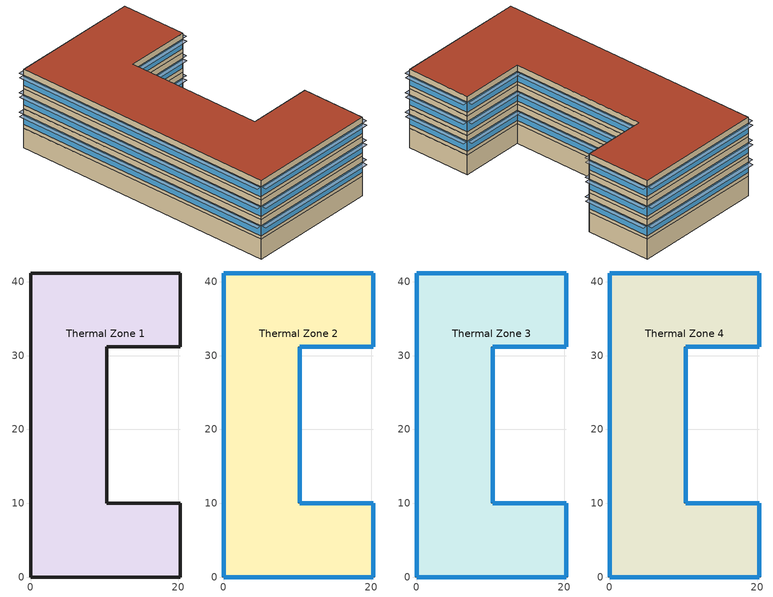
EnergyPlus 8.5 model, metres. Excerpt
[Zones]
Thermal Zone 1
 floor ground (ExtSlabCarpet 4in ClimateZone 1-8): 20.3,41.18 20.3,31.18 10.3,31.18 10.3,10 20.3,10 20.3,0 0,0 0,41.18 z0
 wall outside (WALL 3): 10.3,10 10.3,31.18 20.3,31.18 20.3,41.18 0,41.18 0,0 20.3,0 20.3,10 10.3,10 z0:3.05
Thermal Zone 2
 floor to Thermal Zone 1 (Interior Floor): 20.3,41.18 20.3,31.18 10.3,31.18 10.3,10 20.3,10 20.3,0 0,0 0,41.18 z3.05
 wall outside (WALL 3): 10.3,10 10.3,31.18 20.3,31.18 20.3,41.18 0,41.18 0,0 20.3,0 20.3,10 10.3,10 z3.05:6.1
 window (ASHRAE 189.1-2009 ExtWindow ClimateZone 1): 10.3,10.03 10.3,31.15 / 20.27,10 10.33,10 / 20.3,0.03 20.3,9.97 / 0.03,0 20.27,0 / 20.27,41.18 0.03,41.18 / 20.3,31.21 20.3,41.15 / 10.33,31.18 20.27,31.18 z3.65:5.18; 0,41.15 0,0.03 z3.65:5.17
Thermal Zone 3
 floor to Thermal Zone 2 (Interior Floor): 20.3,41.18 20.3,31.18 10.3,31.18 10.3,10 20.3,10 20.3,0 0,0 0,41.18 z6.1
 wall outside (WALL 3): 10.3,10 10.3,31.18 20.3,31.18 20.3,41.18 0,41.18 0,0 20.3,0 20.3,10 10.3,10 z6.1:9.14
 window (ASHRAE 189.1-2009 ExtWindow ClimateZone 1): 10.3,10.03 10.3,31.15 / 0.03,0 20.27,0 / 0,41.15 0,0.03 / 20.27,41.18 0.03,41.18 z6.7:8.22; 20.27,10 10.33,10 / 20.3,0.03 20.3,9.97 / 20.3,31.21 20.3,41.15 / 10.33,31.18 20.27,31.18 z6.7:8.23
Thermal Zone 4
 floor to Thermal Zone 3 (Interior Floor): 20.3,41.18 20.3,31.18 10.3,31.18 10.3,10 20.3,10 20.3,0 0,0 0,41.18 z9.14
 wall outside (WALL 3): 10.3,10 10.3,31.18 20.3,31.18 20.3,41.18 0,41.18 0,0 20.3,0 20.3,10 10.3,10 z9.14:12.19
 window (ASHRAE 189.1-2009 ExtWindow ClimateZone 1): 10.3,10.03 10.3,31.15 / 0.03,0 20.27,0 / 0,41.15 0,0.03 / 20.27,41.18 0.03,41.18 z9.74:11.27; 20.27,10 10.33,10 / 20.3,0.03 20.3,9.97 / 20.3,31.21 20.3,41.15 / 10.33,31.18 20.27,31.18 z9.74:11.28
 roof outside (ASHRAE 189.1-2009 ExtRoof IEAD ClimateZone 1): 20.3,0 20.3,10 10.3,10 10.3,31.18 20.3,31.18 20.3,41.18 0,41.18 0,0 z12.19
shading: 11.06,10.03 11.06,31.15 10.3,31.15 10.3,10.03 z5.18; 20.27,-0.76 20.27,0 0.03,0 0.03,-0.76 z5.18; 21.07,31.21 21.07,41.15 20.3,41.15 20.3,31.21 z5.18; 21.07,0.03 21.07,9.97 20.3,9.97 20.3,0.03 z5.18; 20.27,41.18 20.27,41.94 0.03,41.94 0.03,41.18 z5.18; 0,0.03 0,41.15 -0.76,41.15 -0.76,0.03 z5.17; 20.27,30.41 20.27,31.18 10.33,31.18 10.33,30.41 z5.18; 20.27,10 20.27,10.77 10.33,10.77 10.33,10 z5.18; 0,0.03 0,41.15 -0.76,41.15 -0.76,0.03 z8.22; 20.27,30.41 20.27,31.18 10.33,31.18 10.33,30.41 z8.23; 21.07,0.03 21.07,9.97 20.3,9.97 20.3,0.03 z8.23; 20.27,-0.76 20.27,0 0.03,0 0.03,-0.76 z8.22; 21.07,31.21 21.07,41.15 20.3,41.15 20.3,31.21 z8.23; 20.27,10 20.27,10.77 10.33,10.77 10.33,10 z8.23; 20.27,41.18 20.27,41.94 0.03,41.94 0.03,41.18 z8.22; 11.06,10.03 11.06,31.15 10.3,31.15 10.3,10.03 z8.22; 0,0.03 0,41.15 -0.76,41.15 -0.76,0.03 z11.27; 11.06,10.03 11.06,31.15 10.3,31.15 10.3,10.03 z11.27; 20.27,41.18 20.27,41.94 0.03,41.94 0.03,41.18 z11.27; 20.27,-0.76 20.27,0 0.03,0 0.03,-0.76 z11.27; 20.27,10 20.27,10.77 10.33,10.77 10.33,10 z11.28; 21.07,31.21 21.07,41.15 20.3,41.15 20.3,31.21 z11.28; 20.27,30.41 20.27,31.18 10.33,31.18 10.33,30.41 z11.28; 21.07,0.03 21.07,9.97 20.3,9.97 20.3,0.03 z11.28
[Building]
Building 1
[Site:Location]
COPENHAGEN: Latitude {deg}=55.63; Longitude {deg}=12.67; Time Zone {hr}=1; Elevation {m}=5
[SizingPeriod:DesignDay] Day of Month=21; Dry-Bulb Temperature Range Modifier Type=DefaultMultipliers; Rain Indicator=No; Snow Indicator=No; Daylight Saving Time Indicator=No
Name | Month | Day Type | Maximum Dry-Bulb Temperature {C} | Daily Dry-Bulb Temperature Range {deltaC} | Humidity Condition Type | Wetbulb or DewPoint at Maximum Dry-Bulb {C} | Barometric Pressure {Pa} | Wind Speed {m/s} | Wind Direction {deg} | Solar Model Indicator | ASHRAE Clear Sky Optical Depth for Beam Irradiance (taub) | ASHRAE Clear Sky Optical Depth for Diffuse Irradiance (taud) | Enthalpy at Maximum Dry-Bulb {J/kg} | Sky Clearness
COPENHAGEN Ann Clg .4% Condns DB=>MWB | 7 | SummerDesignDay | 25.5 | 8 | Wetbulb | 17.9 | 101265 | 4.6 | 160 | ASHRAETau | 0.447 | 1.986
COPENHAGEN Ann Clg .4% Condns DP=>MDB | 7 | SummerDesignDay | 20.8 | 8 | Dewpoint | 17.9 | 101265 | 4.6 | 160 | ASHRAETau | 0.447 | 1.986
COPENHAGEN Ann Clg .4% Condns Enth=>MDB | 7 | SummerDesignDay | 23.1 | 8 | Enthalpy |  | 101265 | 4.6 | 160 | ASHRAETau | 0.447 | 1.986 | 54800
COPENHAGEN Ann Clg .4% Condns WB=>MDB | 7 | SummerDesignDay | 23.4 | 8 | Wetbulb | 19.3 | 101265 | 4.6 | 160 | ASHRAETau | 0.447 | 1.986
COPENHAGEN Ann Htg 99.6% Condns DB | 2 | WinterDesignDay | -9.2 | 0 | Wetbulb | -9.2 | 101265 | 4.8 | 50 | ASHRAEClearSky |  |  |  | 0
COPENHAGEN Ann Htg Wind 99.6% Condns WS=>MCDB | 2 | WinterDesignDay | 4.1 | 0 | Wetbulb | 4.1 | 101265 | 14.7 | 50 | ASHRAEClearSky |  |  |  | 0
COPENHAGEN Ann Hum_n 99.6% Condns DP=>MCDB | 2 | WinterDesignDay | -7.6 | 0 | Dewpoint | -12 | 101265 | 4.8 | 50 | ASHRAEClearSky |  |  |  | 0
Mumbai Ann Clg .4% Condns DB=>MWB | 5 | SummerDesignDay | 35.8 | 5.6 | Wetbulb | 23 | 101193 | 3.3 | 320 | ASHRAETau | 0.688 | 1.535
Mumbai Ann Clg .4% Condns DP=>MDB | 5 | SummerDesignDay | 29.9 | 5.6 | Dewpoint | 26.8 | 101193 | 3.3 | 320 | ASHRAETau | 0.688 | 1.535
Mumbai Ann Clg .4% Condns Enth=>MDB | 5 | SummerDesignDay | 31.7 | 5.6 | Enthalpy |  | 101193 | 3.3 | 320 | ASHRAETau | 0.688 | 1.535 | 88800
Mumbai Ann Clg .4% Condns WB=>MDB | 5 | SummerDesignDay | 31.4 | 5.6 | Wetbulb | 27.7 | 101193 | 3.3 | 320 | ASHRAETau | 0.688 | 1.535
Mumbai Ann Htg 99.6% Condns DB | 1 | WinterDesignDay | 16.5 | 0 | Wetbulb | 16.5 | 101193 | 0.3 | 90 | ASHRAEClearSky |  |  |  | 0
Mumbai Ann Htg Wind 99.6% Condns WS=>MCDB | 1 | WinterDesignDay | 26.2 | 0 | Wetbulb | 26.2 | 101193 | 6.1 | 90 | ASHRAEClearSky |  |  |  | 0
Mumbai Ann Hum_n 99.6% Condns DP=>MCDB | 1 | WinterDesignDay | 25.9 | 0 | Dewpoint | 6 | 101193 | 0.3 | 90 | ASHRAEClearSky |  |  |  | 0
Piacenza Ann Clg .4% Condns DB=>MWB | 8 | SummerDesignDay | 33.1 | 11.9 | Wetbulb | 22.7 | 99726 | 2.3 | 90 | ASHRAETau | 0.48 | 1.935
Piacenza Ann Clg .4% Condns DP=>MDB | 8 | SummerDesignDay | 27.4 | 11.9 | Dewpoint | 23 | 99726 | 2.3 | 90 | ASHRAETau | 0.48 | 1.935
Piacenza Ann Clg .4% Condns Enth=>MDB | 8 | SummerDesignDay | 30.3 | 11.9 | Enthalpy |  | 99726 | 2.3 | 90 | ASHRAETau | 0.48 | 1.935 | 74900
Piacenza Ann Clg .4% Condns WB=>MDB | 8 | SummerDesignDay | 30.1 | 11.9 | Wetbulb | 24.6 | 99726 | 2.3 | 90 | ASHRAETau | 0.48 | 1.935
Piacenza Ann Htg 99.6% Condns DB | 1 | WinterDesignDay | -6.1 | 0 | Wetbulb | -6.1 | 99726 | 2 | 250 | ASHRAEClearSky |  |  |  | 0
Piacenza Ann Htg Wind 99.6% Condns WS=>MCDB | 1 | WinterDesignDay | 5.8 | 0 | Wetbulb | 5.8 | 99726 | 8.9 | 250 | ASHRAEClearSky |  |  |  | 0
Piacenza Ann Hum_n 99.6% Condns DP=>MCDB | 1 | WinterDesignDay | 3.5 | 0 | Dewpoint | -11.3 | 99726 | 2 | 250 | ASHRAEClearSky |  |  |  | 0
[Material] Thermal Absorptance=0.9
Name | Roughness | Thickness {m} | Conductivity {W/m-K} | Density {kg/m3} | Specific Heat {J/kg-K} | Solar Absorptance | Visible Absorptance
1/2IN Gypsum | Smooth | 0.0127 | 0.16 | 784.9 | 830 | 0.4 | 0.4
Cavity insulation | MediumSmooth | 0.0337 | 0.0432 | 40 | 1300 | 0.5 | 0.5
F16 Acoustic tile | MediumSmooth | 0.0191 | 0.06 | 368 | 590 | 0.3 | 0.3
G05 25mm wood | MediumSmooth | 0.0254 | 0.15 | 608 | 1630 | 0.5 | 0.5
M11 100mm lightweight concrete | MediumRough | 0.1016 | 0.53 | 1280 | 840 | 0.5 | 0.5
MAT-CC05 4 HW CONCRETE | Rough | 0.1016 | 1.311 | 2240 | 836.8 | 0.85 | 0.85
Metal Decking | MediumSmooth | 0.0015 | 45.006 | 7680 | 418.4 | 0.6 | 0.6
Rigid insulation | MediumRough | 0.0254 | 2 | 100 | 1630 | 0.5 | 0.5
Roof Insulation [18] | MediumRough | 0.1693 | 0.049 | 265 | 836.8 | 0.7 | 0.7
Roof Membrane | VeryRough | 0.0095 | 0.16 | 1121.29 | 1460 | 0.7 | 0.7
[Material:AirGap]
F05 Ceiling air space resistance: Thermal Resistance {m2-K/W}=0.18
[Material:NoMass]
CP02 CARPET PAD: Roughness=Smooth; Thermal Resistance {m2-K/W}=0.1; Thermal Absorptance=0.9; Solar Absorptance=0.8; Visible Absorptance=0.8
[WindowMaterial:Glazing]
Theoretical Glass [167]: Optical Data Type=SpectralAverage; Thickness {m}=0.003; Solar Transmittance at Normal Incidence=0.2374; Front Side Solar Reflectance at Normal Incidence=0.7126; Back Side Solar Reflectance at Normal Incidence=0; Visible Transmittance at Normal Incidence=0.2512; Front Side Visible Reflectance at Normal Incidence=0.6988; Back Side Visible Reflectance at Normal Incidence=0; Infrared Transmittance at Normal Incidence=0; Front Side Infrared Hemispherical Emissivity=0.985; Back Side Infrared Hemispherical Emissivity=0.985; Conductivity {W/m-K}=2.1073; Dirt Correction Factor for Solar and Visible Transmittance=1; Solar Diffusing=No
[Construction]
ASHRAE 189.1-2009 ExtRoof IEAD ClimateZone 1: Roof Membrane, Roof Insulation [18], Metal Decking
ASHRAE 189.1-2009 ExtWindow ClimateZone 1: Theoretical Glass [167]
ExtSlabCarpet 4in ClimateZone 1-8: MAT-CC05 4 HW CONCRETE, CP02 CARPET PAD
Interior Floor: F16 Acoustic tile, F05 Ceiling air space resistance, M11 100mm lightweight concrete
WALL 3: G05 25mm wood, Rigid insulation, Cavity insulation, 1/2IN Gypsum
[Zone]
Thermal Zone 1; Thermal Zone 2; Thermal Zone 3; Thermal Zone 4
[ZoneControl:Thermostat] Control Object Type 1=ThermostatSetpoint:DualSetpoint
Name | Zone or ZoneList | Control Type Schedule | Control Name 1
Thermal Zone 1 Thermostat | Thermal Zone 1 | Thermal Zone 1 Thermostat Schedule | Thermal Zone 1 Thermostat
Thermal Zone 2 Thermostat | Thermal Zone 2 | Thermal Zone 2 Thermostat Schedule | Thermal Zone 2 Thermostat
Thermal Zone 3 Thermostat | Thermal Zone 3 | Thermal Zone 3 Thermostat Schedule | Thermal Zone 3 Thermostat
Thermal Zone 4 Thermostat | Thermal Zone 4 | Thermal Zone 4 Thermostat Schedule | Thermal Zone 4 Thermostat
[ThermostatSetpoint:DualSetpoint] Heating Setpoint Temperature Schedule=Medium Office HtgSetp; Cooling Setpoint Temperature Schedule=Medium Office ClgSetp
Thermal Zone 1 Thermostat; Thermal Zone 2 Thermostat; Thermal Zone 3 Thermostat; Thermal Zone 4 Thermostat
[Sizing:Zone] Zone Cooling Design Supply Air Temperature Input Method=SupplyAirTemperature; Zone Cooling Design Supply Air Temperature {C}=14; Zone Cooling Design Supply Air Temperature Difference {deltaC}=11.11; Zone Heating Design Supply Air Temperature Input Method=SupplyAirTemperature; Zone Heating Design Supply Air Temperature {C}=40; Zone Heating Design Supply Air Temperature Difference {deltaC}=11.11; Zone Cooling Design Supply Air Humidity Ratio {kgWater/kgDryAir}=0.0085; Zone Heating Design Supply Air Humidity Ratio {kgWater/kgDryAir}=0.008; Design Specification Outdoor Air Object=189.1-2009 - Office - OpenOffice - CZ1-3 Ventilation; Cooling Design Air Flow Method=DesignDay; Cooling Design Air Flow Rate {m3/s}=0; Cooling Minimum Air Flow per Zone Floor Area {m3/s-m2}=0.000762; Cooling Minimum Air Flow {m3/s}=0; Cooling Minimum Air Flow Fraction=0; Heating Design Air Flow Method=DesignDay; Heating Design Air Flow Rate {m3/s}=0; Heating Maximum Air Flow per Zone Floor Area {m3/s-m2}=0.002032; Heating Maximum Air Flow {m3/s}=0.141576; Heating Maximum Air Flow Fraction=0.3; Account for Dedicated Outdoor Air System=No
Name | Design Specification Zone Air Distribution Object
Thermal Zone 1 | Thermal Zone 1 Design Spec Zone Air Dist
Thermal Zone 2 | Thermal Zone 2 Design Spec Zone Air Dist
Thermal Zone 3 | Thermal Zone 3 Design Spec Zone Air Dist
Thermal Zone 4 | Thermal Zone 4 Design Spec Zone Air Dist
[DesignSpecification:ZoneAirDistribution] Zone Air Distribution Effectiveness in Cooling Mode=1; Zone Air Distribution Effectiveness in Heating Mode=1
Thermal Zone 1 Design Spec Zone Air Dist; Thermal Zone 2 Design Spec Zone Air Dist; Thermal Zone 3 Design Spec Zone Air Dist; Thermal Zone 4 Design Spec Zone Air Dist
[DesignSpecification:OutdoorAir]
189.1-2009 - Office - OpenOffice - CZ1-3 Ventilation: Outdoor Air Method=Sum; Outdoor Air Flow per Person {m3/s-person}=0.00943895; Outdoor Air Flow per Zone Floor Area {m3/s-m2}=0; Outdoor Air Flow per Zone {m3/s}=0; Outdoor Air Flow Air Changes per Hour {1/hr}=0
[ZoneVentilation:DesignFlowRate] Schedule=Office Work Occ; Design Flow Rate Calculation Method=Flow/Person; Flow Rate per Person {m3/s-person}=0.00943895
Name | Zone or ZoneList
Thermal Zone 1 Ventilation per Person | Thermal Zone 1
Thermal Zone 2 Ventilation per Person | Thermal Zone 2
Thermal Zone 3 Ventilation per Person | Thermal Zone 3
Thermal Zone 4 Ventilation per Person | Thermal Zone 4
[Zone equipment]
Thermal Zone 1: Thermal Zone 1 Ideal Loads Air System
Thermal Zone 2: Thermal Zone 2 Ideal Loads Air System
Thermal Zone 3: Thermal Zone 3 Ideal Loads Air System
Thermal Zone 4: Thermal Zone 4 Ideal Loads Air System
[ZoneHVAC:IdealLoadsAirSystem] Maximum Heating Supply Air Temperature {C}=50; Minimum Cooling Supply Air Temperature {C}=13; Maximum Heating Supply Air Humidity Ratio {kgWater/kgDryAir}=0.0156; Minimum Cooling Supply Air Humidity Ratio {kgWater/kgDryAir}=0.0077; Heating Limit=NoLimit; Cooling Limit=NoLimit; Dehumidification Control Type=ConstantSensibleHeatRatio; Cooling Sensible Heat Ratio=0.7; Humidification Control Type=None; Demand Controlled Ventilation Type=None; Outdoor Air Economizer Type=NoEconomizer; Heat Recovery Type=None; Sensible Heat Recovery Effectiveness=0.7; Latent Heat Recovery Effectiveness=0.65
Thermal Zone 1 Ideal Loads Air System; Thermal Zone 2 Ideal Loads Air System; Thermal Zone 3 Ideal Loads Air System; Thermal Zone 4 Ideal Loads Air System
[Schedule:Compact]
Thermal Zone 1 Thermostat Schedule; Thermal Zone 2 Thermostat Schedule; Thermal Zone 3 Thermostat Schedule; Thermal Zone 4 Thermostat Schedule: Through: 12/31, For: AllDays, Until: 24:00, 4
[Schedule:Day:Interval]
Medium Office HtgSetp Rule 1 Day Schedule; Medium Office HtgSetp Summer Design Day: No, 24:00, 15.6
Medium Office HtgSetp Default Schedule: No, 06:00, 15.6, 22:00, 21, 24:00, 15.6
Medium Office HtgSetp Rule 2 Day Schedule: No, 06:00, 15.6, 18:00, 21, 24:00, 15.6
Medium Office HtgSetp Winter Design Day: No, 24:00, 21
Medium Office ClgSetp Rule 1 Day Schedule; Medium Office ClgSetp Winter Design Day: No, 24:00, 26.7
Medium Office ClgSetp Default Schedule; Medium Office ClgSetp Summer Design Day: No, 06:00, 26.7, 22:00, 24, 24:00, 26.7
Medium Office ClgSetp Rule 2 Day Schedule: No, 06:00, 26.7, 18:00, 24, 24:00, 26.7
Office Bldg Occ Default Schedule: No, 06:00, 0, 07:00, 0.1, 08:00, 0.2, 12:00, 0.85, 13:00, 0.5, 17:00, 0.85, 18:00, 0.7, 20:00, 0.4, 22:00, 0.1, 24:00, 0.05
Office Bldg Occ Rule 1 Day Schedule; Office Bldg Occ Winter Design Day: No, 24:00, 0
Office Bldg Occ Rule 2 Day Schedule: No, 06:00, 0, 08:00, 0.1, 14:00, 0.4, 17:00, 0.1, 24:00, 0
Office Bldg Occ Summer Design Day: No, 06:00, 0, 22:00, 1, 24:00, 0.05
[Schedule:Week:Daily]
Schedule:Week:Daily {0111f961-9976-4f90-bd3b-19da85d9ef14}: Medium Office HtgSetp Rule 1 Day Schedule, Medium Office HtgSetp Default Schedule, Medium Office HtgSetp Default Schedule, Medium Office HtgSetp Default Schedule, Medium Office HtgSetp Default Schedule, Medium Office HtgSetp Default Schedule, Medium Office HtgSetp Rule 2 Day Schedule, Medium Office HtgSetp Default Schedule, Medium Office HtgSetp Summer Design Day, Medium Office HtgSetp Winter Design Day, Medium Office HtgSetp Default Schedule, Medium Office HtgSetp Default Schedule
Schedule:Week:Daily {4b959ab7-cab6-4df5-a5c9-fe58d9842cfa}: Medium Office ClgSetp Rule 1 Day Schedule, Medium Office ClgSetp Default Schedule, Medium Office ClgSetp Default Schedule, Medium Office ClgSetp Default Schedule, Medium Office ClgSetp Default Schedule, Medium Office ClgSetp Default Schedule, Medium Office ClgSetp Rule 2 Day Schedule, Medium Office ClgSetp Default Schedule, Medium Office ClgSetp Summer Design Day, Medium Office ClgSetp Winter Design Day, Medium Office ClgSetp Default Schedule, Medium Office ClgSetp Default Schedule
Schedule:Week:Daily {b3afdbf4-1c1e-4819-b0be-facf54b48ee6}: Office Bldg Occ Rule 1 Day Schedule, Office Bldg Occ Default Schedule, Office Bldg Occ Default Schedule, Office Bldg Occ Default Schedule, Office Bldg Occ Default Schedule, Office Bldg Occ Default Schedule, Office Bldg Occ Rule 2 Day Schedule, Office Bldg Occ Default Schedule, Office Bldg Occ Summer Design Day, Office Bldg Occ Winter Design Day, Office Bldg Occ Default Schedule, Office Bldg Occ Default Schedule
[Schedule:Year]
Medium Office HtgSetp: Schedule:Week:Daily {0111f961-9976-4f90-bd3b-19da85d9ef14}, 1, 1, 12, 31
Medium Office ClgSetp: Schedule:Week:Daily {4b959ab7-cab6-4df5-a5c9-fe58d9842cfa}, 1, 1, 12, 31
Office Work Occ: Schedule:Week:Daily {b3afdbf4-1c1e-4819-b0be-facf54b48ee6}, 1, 1, 12, 31
